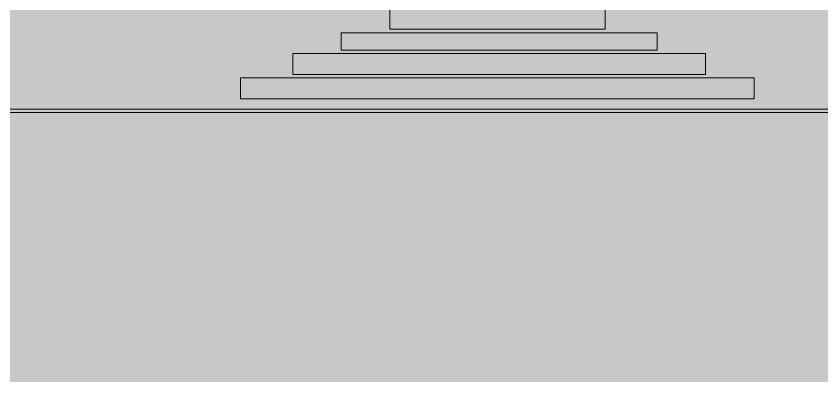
# Model space of a CAD drawing. Header units: millimetres. Extents: x -2000 to 16000, y -1200 to 12411.
# Drawn here: x 1577 to 5122, y -1200 to 409 of the extents above; entities that cross this region are included whole.
import ezdxf

# ---------------------------------------------------------------- set-up
doc = ezdxf.new("R2010")
doc.units = ezdxf.units.MM
doc.layers.add('00_WHITE_BACKGROUND', color=7, linetype='Continuous', lineweight=18, true_color=0xffffff)
doc.layers.add('08_STEPS', color=7, linetype='Continuous', lineweight=18, true_color=0x000000)

msp = doc.modelspace()

# ---------------------------------------------------------------- linework, layer by layer
at = {"layer": '00_WHITE_BACKGROUND', "lineweight": 18, "true_color": 0xffffff}
msp.add_solid([(-2000, -1200), (16000, -1200), (-2000, 12410.687), (16000, 12410.687)], dxfattribs=at)
at = {"layer": '08_STEPS', "color": 7, "lineweight": 18, "true_color": 0x000000}
for points in [[(3221.374, 442.7481), (4152.6718, 442.7481), (4167.9389, 442.7481), (4167.9389, 351.145), (3221.374, 351.145)], [(3007.6336, 335.8779), (4396.9466, 335.8779), (4396.9466, 259.542), (3007.6336, 259.542)], [(2793.8931, 244.2748), (4610.687, 244.2748), (4610.687, 152.6718), (2793.8931, 152.6718)], [(2564.8855, 137.4046), (4824.4275, 137.4046), (4824.4275, 45.8015), (2564.8855, 45.8015)], [(-381.6794, 0), (14702.2901, 0), (14702.2901, -15.2672), (-381.6794, -15.2672)]]:
    msp.add_lwpolyline(points, close=True, dxfattribs=at)

doc.saveas('drawing.dxf')
